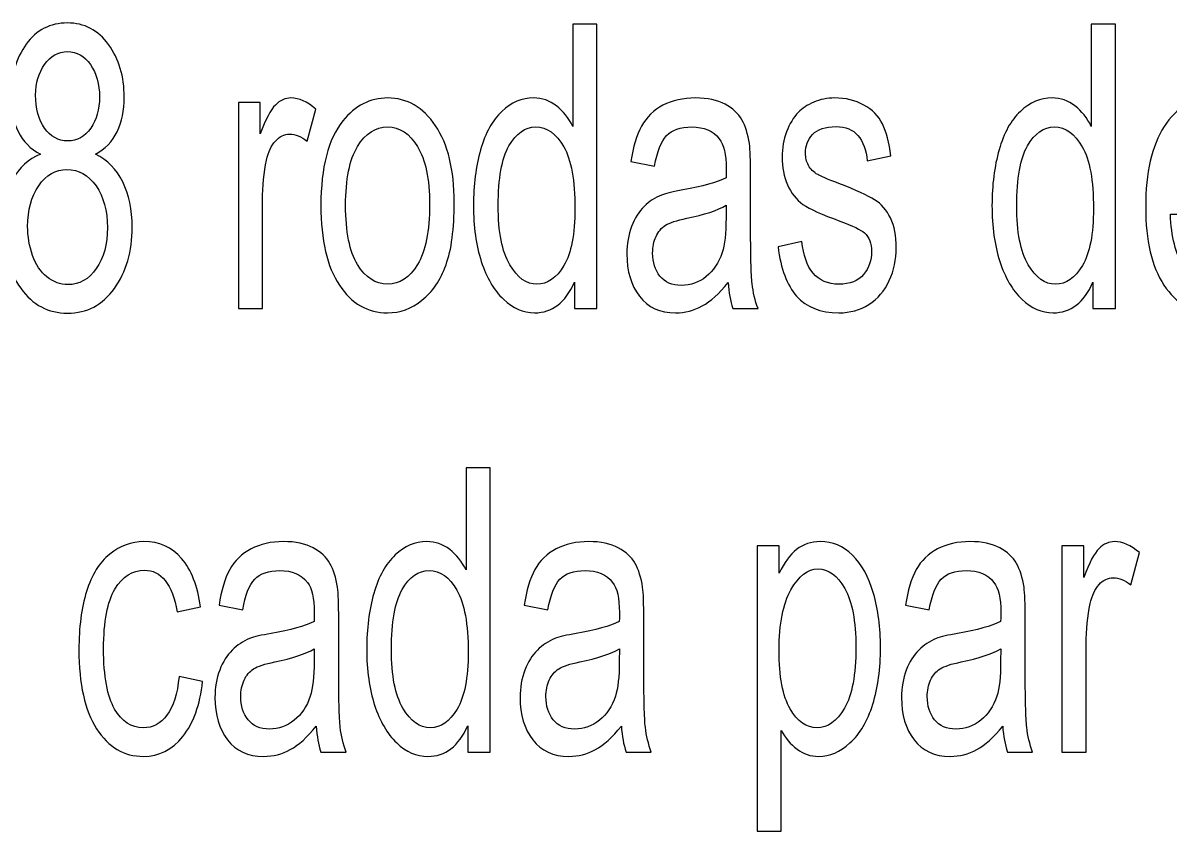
# Model space of a CAD drawing. Header units: millimetres. Extents: x -2444 to 3336, y -980 to 1690.
# Drawn here: x -109.8 to 23.7, y -374.6 to -280.5 of the extents above; entities that cross this region are included whole.
import ezdxf

# ---------------------------------------------------------------- set-up
doc = ezdxf.new("R2010")
doc.units = ezdxf.units.MM
doc.header["$MEASUREMENT"] = 0
doc.layers.add('Camada 1', color=7, linetype='Continuous')

msp = doc.modelspace()

# ---------------------------------------------------------------- linework, layer by layer
at = {"layer": 'Camada 1', "color": 250}
for points, knots in [([(-107.7748, -295.8373), (-108.9401, -295.2211), (-109.802, -294.3355), (-110.366, -293.1956), (-110.366, -293.1956), (-110.9247, -292.0481), (-111.2067, -290.6772), (-111.2067, -289.0829), (-111.2067, -289.0829), (-111.2067, -286.6723), (-110.6108, -284.6544), (-109.4189, -283.014), (-109.4189, -283.014), (-108.2217, -281.3735), (-106.6362, -280.5494), (-104.6516, -280.5494), (-104.6516, -280.5494), (-102.6617, -280.5494), (-101.0548, -281.3889), (-99.8417, -283.0679), (-99.8417, -283.0679), (-98.6286, -284.7469), (-98.022, -286.7878), (-98.022, -289.1984), (-98.022, -289.1984), (-98.022, -290.7311), (-98.2987, -292.0712), (-98.8521, -293.2033), (-98.8521, -293.2033), (-99.4054, -294.3432), (-100.246, -295.2211), (-101.3794, -295.8373), (-101.3794, -295.8373), (-99.98, -296.4996), (-98.9212, -297.5625), (-98.1923, -299.0412), (-98.1923, -299.0412), (-97.4633, -300.5122), (-97.0962, -302.2682), (-97.0962, -304.3168), (-97.0962, -304.3168), (-97.0962, -307.1434), (-97.7879, -309.5155), (-99.166, -311.4409), (-99.166, -311.4409), (-100.5493, -313.3663), (-102.3637, -314.329), (-104.6143, -314.329), (-104.6143, -314.329), (-106.865, -314.329), (-108.6794, -313.3663), (-110.0627, -311.4332), (-110.0627, -311.4332), (-111.4408, -309.5001), (-112.1325, -307.0894), (-112.1325, -304.2013), (-112.1325, -304.2013), (-112.1325, -302.0525), (-111.7547, -300.2503), (-110.9992, -298.8024), (-110.9992, -298.8024), (-110.2436, -297.3468), (-109.1688, -296.361), (-107.7748, -295.8373)], [0, 0, 0, 0, 0.05882353, 0.05882353, 0.05882353, 0.05882353, 0.11764706, 0.11764706, 0.11764706, 0.11764706, 0.17647059, 0.17647059, 0.17647059, 0.17647059, 0.23529412, 0.23529412, 0.23529412, 0.23529412, 0.29411765, 0.29411765, 0.29411765, 0.29411765, 0.35294118, 0.35294118, 0.35294118, 0.35294118, 0.41176471, 0.41176471, 0.41176471, 0.41176471, 0.47058824, 0.47058824, 0.47058824, 0.47058824, 0.52941176, 0.52941176, 0.52941176, 0.52941176, 0.58823529, 0.58823529, 0.58823529, 0.58823529, 0.64705882, 0.64705882, 0.64705882, 0.64705882, 0.70588235, 0.70588235, 0.70588235, 0.70588235, 0.76470588, 0.76470588, 0.76470588, 0.76470588, 0.82352941, 0.82352941, 0.82352941, 0.82352941, 0.88235294, 0.88235294, 0.88235294, 0.88235294, 1, 1, 1, 1]), ([(-45.6292, -313.7745), (-45.6292, -313.7745), (-45.6292, -310.7323), (-45.6292, -310.7323), (-45.6292, -310.7323), (-46.6774, -313.0968), (-48.2204, -314.2828), (-50.2582, -314.2828), (-50.2582, -314.2828), (-51.5777, -314.2828), (-52.7909, -313.7591), (-53.8923, -312.704), (-53.8923, -312.704), (-54.999, -311.6565), (-55.8556, -310.1855), (-56.4675, -308.3063), (-56.4675, -308.3063), (-57.0741, -306.4194), (-57.3773, -304.2552), (-57.3773, -301.8061), (-57.3773, -301.8061), (-57.3773, -299.4186), (-57.1007, -297.2544), (-56.5526, -295.3059), (-56.5526, -295.3059), (-55.9992, -293.365), (-55.1746, -291.8709), (-54.0732, -290.8389), (-54.0732, -290.8389), (-52.9771, -289.7992), (-51.7427, -289.2831), (-50.386, -289.2831), (-50.386, -289.2831), (-49.3856, -289.2831), (-48.4971, -289.5912), (-47.7203, -290.1996), (-47.7203, -290.1996), (-46.9435, -290.8081), (-46.3103, -291.6091), (-45.8208, -292.5872), (-45.8208, -292.5872), (-45.8208, -292.5872), (-45.8208, -280.6881), (-45.8208, -280.6881), (-45.8208, -280.6881), (-45.8208, -280.6881), (-43.0115, -280.6881), (-43.0115, -280.6881), (-43.0115, -280.6881), (-43.0115, -280.6881), (-43.0115, -313.7745), (-43.0115, -313.7745), (-43.0115, -313.7745), (-43.0115, -313.7745), (-45.6292, -313.7745), (-45.6292, -313.7745)], [0, 0, 0, 0, 0.06666667, 0.06666667, 0.06666667, 0.06666667, 0.13333333, 0.13333333, 0.13333333, 0.13333333, 0.2, 0.2, 0.2, 0.2, 0.26666667, 0.26666667, 0.26666667, 0.26666667, 0.33333333, 0.33333333, 0.33333333, 0.33333333, 0.4, 0.4, 0.4, 0.4, 0.46666667, 0.46666667, 0.46666667, 0.46666667, 0.53333333, 0.53333333, 0.53333333, 0.53333333, 0.6, 0.6, 0.6, 0.6, 0.66666667, 0.66666667, 0.66666667, 0.66666667, 0.73333333, 0.73333333, 0.73333333, 0.73333333, 0.8, 0.8, 0.8, 0.8, 0.86666667, 0.86666667, 0.86666667, 0.86666667, 1, 1, 1, 1]), ([(14.7127, -313.7745), (14.7127, -313.7745), (14.7127, -310.7323), (14.7127, -310.7323), (14.7127, -310.7323), (13.6645, -313.0968), (12.1214, -314.2828), (10.0837, -314.2828), (10.0837, -314.2828), (8.7641, -314.2828), (7.551, -313.7591), (6.4496, -312.704), (6.4496, -312.704), (5.3429, -311.6565), (4.4863, -310.1855), (3.8744, -308.3063), (3.8744, -308.3063), (3.2678, -306.4194), (2.9645, -304.2552), (2.9645, -301.8061), (2.9645, -301.8061), (2.9645, -299.4186), (3.2412, -297.2544), (3.7893, -295.3059), (3.7893, -295.3059), (4.3426, -293.365), (5.1673, -291.8709), (6.2687, -290.8389), (6.2687, -290.8389), (7.3648, -289.7992), (8.5992, -289.2831), (9.9559, -289.2831), (9.9559, -289.2831), (10.9563, -289.2831), (11.8448, -289.5912), (12.6216, -290.1996), (12.6216, -290.1996), (13.3984, -290.8081), (14.0316, -291.6091), (14.5211, -292.5872), (14.5211, -292.5872), (14.5211, -292.5872), (14.5211, -280.6881), (14.5211, -280.6881), (14.5211, -280.6881), (14.5211, -280.6881), (17.3304, -280.6881), (17.3304, -280.6881), (17.3304, -280.6881), (17.3304, -280.6881), (17.3304, -313.7745), (17.3304, -313.7745), (17.3304, -313.7745), (17.3304, -313.7745), (14.7127, -313.7745), (14.7127, -313.7745)], [0, 0, 0, 0, 0.06666667, 0.06666667, 0.06666667, 0.06666667, 0.13333333, 0.13333333, 0.13333333, 0.13333333, 0.2, 0.2, 0.2, 0.2, 0.26666667, 0.26666667, 0.26666667, 0.26666667, 0.33333333, 0.33333333, 0.33333333, 0.33333333, 0.4, 0.4, 0.4, 0.4, 0.46666667, 0.46666667, 0.46666667, 0.46666667, 0.53333333, 0.53333333, 0.53333333, 0.53333333, 0.6, 0.6, 0.6, 0.6, 0.66666667, 0.66666667, 0.66666667, 0.66666667, 0.73333333, 0.73333333, 0.73333333, 0.73333333, 0.8, 0.8, 0.8, 0.8, 0.86666667, 0.86666667, 0.86666667, 0.86666667, 1, 1, 1, 1]), ([(-108.3335, -288.9366), (-108.3335, -290.5077), (-107.9877, -291.7862), (-107.3013, -292.7797), (-107.3013, -292.7797), (-106.6096, -293.7732), (-105.7051, -294.2738), (-104.5824, -294.2738), (-104.5824, -294.2738), (-103.4917, -294.2738), (-102.6085, -293.7809), (-101.9221, -292.7951), (-101.9221, -292.7951), (-101.2357, -291.8093), (-100.8952, -290.6001), (-100.8952, -289.1676), (-100.8952, -289.1676), (-100.8952, -287.6735), (-101.2463, -286.4181), (-101.954, -285.4015), (-101.954, -285.4015), (-102.6563, -284.3849), (-103.5449, -283.8766), (-104.6143, -283.8766), (-104.6143, -283.8766), (-105.6944, -283.8766), (-106.583, -284.3772), (-107.2854, -285.3707), (-107.2854, -285.3707), (-107.9824, -286.3642), (-108.3335, -287.5503), (-108.3335, -288.9366)], [0, 0, 0, 0, 0.11111111, 0.11111111, 0.11111111, 0.11111111, 0.22222222, 0.22222222, 0.22222222, 0.22222222, 0.33333333, 0.33333333, 0.33333333, 0.33333333, 0.44444444, 0.44444444, 0.44444444, 0.44444444, 0.55555556, 0.55555556, 0.55555556, 0.55555556, 0.66666667, 0.66666667, 0.66666667, 0.66666667, 0.77777778, 0.77777778, 0.77777778, 0.77777778, 1, 1, 1, 1]), ([(-84.7416, -313.7745), (-84.7416, -313.7745), (-84.7416, -289.7915), (-84.7416, -289.7915), (-84.7416, -289.7915), (-84.7416, -289.7915), (-82.2196, -289.7915), (-82.2196, -289.7915), (-82.2196, -289.7915), (-82.2196, -289.7915), (-82.2196, -293.4652), (-82.2196, -293.4652), (-82.2196, -293.4652), (-81.5758, -291.7631), (-80.9799, -290.6386), (-80.4319, -290.0995), (-80.4319, -290.0995), (-79.8838, -289.5527), (-79.2826, -289.2831), (-78.6281, -289.2831), (-78.6281, -289.2831), (-77.6811, -289.2831), (-76.718, -289.7144), (-75.739, -290.5693), (-75.739, -290.5693), (-75.739, -290.5693), (-76.7393, -294.32), (-76.7393, -294.32), (-76.7393, -294.32), (-77.4203, -293.7655), (-78.1014, -293.4883), (-78.7825, -293.4883), (-78.7825, -293.4883), (-79.3944, -293.4883), (-79.9423, -293.7578), (-80.4265, -294.2892), (-80.4265, -294.2892), (-80.9107, -294.8207), (-81.2565, -295.56), (-81.4641, -296.5073), (-81.4641, -296.5073), (-81.778, -297.9475), (-81.9323, -299.5264), (-81.9323, -301.2439), (-81.9323, -301.2439), (-81.9323, -301.2439), (-81.9323, -313.7745), (-81.9323, -313.7745), (-81.9323, -313.7745), (-81.9323, -313.7745), (-84.7416, -313.7745), (-84.7416, -313.7745)], [0, 0, 0, 0, 0.07142857, 0.07142857, 0.07142857, 0.07142857, 0.14285714, 0.14285714, 0.14285714, 0.14285714, 0.21428571, 0.21428571, 0.21428571, 0.21428571, 0.28571429, 0.28571429, 0.28571429, 0.28571429, 0.35714286, 0.35714286, 0.35714286, 0.35714286, 0.42857143, 0.42857143, 0.42857143, 0.42857143, 0.5, 0.5, 0.5, 0.5, 0.57142857, 0.57142857, 0.57142857, 0.57142857, 0.64285714, 0.64285714, 0.64285714, 0.64285714, 0.71428571, 0.71428571, 0.71428571, 0.71428571, 0.78571429, 0.78571429, 0.78571429, 0.78571429, 0.85714286, 0.85714286, 0.85714286, 0.85714286, 1, 1, 1, 1]), ([(-75.1325, -301.783), (-75.1325, -297.3545), (-74.2811, -294.0736), (-72.5732, -291.9402), (-72.5732, -291.9402), (-71.1526, -290.1688), (-69.4127, -289.2831), (-67.3642, -289.2831), (-67.3642, -289.2831), (-65.0923, -289.2831), (-63.2301, -290.3614), (-61.7828, -292.5179), (-61.7828, -292.5179), (-60.3409, -294.6666), (-59.6173, -297.6472), (-59.6173, -301.4441), (-59.6173, -301.4441), (-59.6173, -304.5248), (-59.9366, -306.9431), (-60.5751, -308.7068), (-60.5751, -308.7068), (-61.2135, -310.4705), (-62.1447, -311.8414), (-63.3684, -312.8195), (-63.3684, -312.8195), (-64.5868, -313.7976), (-65.9224, -314.2828), (-67.3642, -314.2828), (-67.3642, -314.2828), (-69.684, -314.2828), (-71.5569, -313.2123), (-72.9882, -311.0635), (-72.9882, -311.0635), (-74.4194, -308.9147), (-75.1325, -305.8187), (-75.1325, -301.783)], [0, 0, 0, 0, 0.1, 0.1, 0.1, 0.1, 0.2, 0.2, 0.2, 0.2, 0.3, 0.3, 0.3, 0.3, 0.4, 0.4, 0.4, 0.4, 0.5, 0.5, 0.5, 0.5, 0.6, 0.6, 0.6, 0.6, 0.7, 0.7, 0.7, 0.7, 0.8, 0.8, 0.8, 0.8, 1, 1, 1, 1]), ([(-27.7464, -310.7708), (-28.7893, -312.057), (-29.7949, -312.9581), (-30.758, -313.4895), (-30.758, -313.4895), (-31.721, -314.021), (-32.7532, -314.2828), (-33.8599, -314.2828), (-33.8599, -314.2828), (-35.6796, -314.2828), (-37.0789, -313.6436), (-38.0579, -312.3574), (-38.0579, -312.3574), (-39.0369, -311.0789), (-39.5264, -309.4385), (-39.5264, -307.4437), (-39.5264, -307.4437), (-39.5264, -306.2731), (-39.3402, -305.2025), (-38.9731, -304.2321), (-38.9731, -304.2321), (-38.6006, -303.2617), (-38.1165, -302.4915), (-37.5205, -301.9062), (-37.5205, -301.9062), (-36.9193, -301.3209), (-36.2489, -300.8742), (-35.4987, -300.5738), (-35.4987, -300.5738), (-34.9453, -300.3659), (-34.11, -300.1656), (-32.998, -299.9654), (-32.998, -299.9654), (-30.7314, -299.5803), (-29.0553, -299.1105), (-27.9859, -298.5714), (-27.9859, -298.5714), (-27.9752, -298.0169), (-27.9699, -297.6626), (-27.9699, -297.5162), (-27.9699, -297.5162), (-27.9699, -295.8681), (-28.236, -294.7051), (-28.768, -294.0274), (-28.768, -294.0274), (-29.4863, -293.1109), (-30.5558, -292.6565), (-31.971, -292.6565), (-31.971, -292.6565), (-33.2959, -292.6565), (-34.2749, -292.9954), (-34.9028, -293.6654), (-34.9028, -293.6654), (-35.5359, -294.3355), (-35.9988, -295.5215), (-36.3021, -297.2313), (-36.3021, -297.2313), (-36.3021, -297.2313), (-39.0476, -296.6768), (-39.0476, -296.6768), (-39.0476, -296.6768), (-38.7975, -294.9747), (-38.3878, -293.5961), (-37.8132, -292.5487), (-37.8132, -292.5487), (-37.2385, -291.5012), (-36.4085, -290.7003), (-35.3231, -290.1303), (-35.3231, -290.1303), (-34.243, -289.5681), (-32.982, -289.2831), (-31.556, -289.2831), (-31.556, -289.2831), (-30.1408, -289.2831), (-28.9862, -289.5219), (-28.0976, -290.0071), (-28.0976, -290.0071), (-27.2143, -290.4923), (-26.5599, -291.093), (-26.1449, -291.8247), (-26.1449, -291.8247), (-25.7299, -292.5564), (-25.4373, -293.4806), (-25.267, -294.5973), (-25.267, -294.5973), (-25.1765, -295.2905), (-25.1287, -296.5381), (-25.1287, -298.3326), (-25.1287, -298.3326), (-25.1287, -298.3326), (-25.1287, -303.7238), (-25.1287, -303.7238), (-25.1287, -303.7238), (-25.1287, -307.4899), (-25.0702, -309.8697), (-24.9531, -310.8787), (-24.9531, -310.8787), (-24.8414, -311.8876), (-24.6072, -312.8503), (-24.2667, -313.7745), (-24.2667, -313.7745), (-24.2667, -313.7745), (-27.2037, -313.7745), (-27.2037, -313.7745), (-27.2037, -313.7745), (-27.4857, -312.9196), (-27.6666, -311.9184), (-27.7464, -310.7708)], [0, 0, 0, 0, 0.03571429, 0.03571429, 0.03571429, 0.03571429, 0.07142857, 0.07142857, 0.07142857, 0.07142857, 0.10714286, 0.10714286, 0.10714286, 0.10714286, 0.14285714, 0.14285714, 0.14285714, 0.14285714, 0.17857143, 0.17857143, 0.17857143, 0.17857143, 0.21428571, 0.21428571, 0.21428571, 0.21428571, 0.25, 0.25, 0.25, 0.25, 0.28571429, 0.28571429, 0.28571429, 0.28571429, 0.32142857, 0.32142857, 0.32142857, 0.32142857, 0.35714286, 0.35714286, 0.35714286, 0.35714286, 0.39285714, 0.39285714, 0.39285714, 0.39285714, 0.42857143, 0.42857143, 0.42857143, 0.42857143, 0.46428571, 0.46428571, 0.46428571, 0.46428571, 0.5, 0.5, 0.5, 0.5, 0.53571429, 0.53571429, 0.53571429, 0.53571429, 0.57142857, 0.57142857, 0.57142857, 0.57142857, 0.60714286, 0.60714286, 0.60714286, 0.60714286, 0.64285714, 0.64285714, 0.64285714, 0.64285714, 0.67857143, 0.67857143, 0.67857143, 0.67857143, 0.71428571, 0.71428571, 0.71428571, 0.71428571, 0.75, 0.75, 0.75, 0.75, 0.78571429, 0.78571429, 0.78571429, 0.78571429, 0.82142857, 0.82142857, 0.82142857, 0.82142857, 0.85714286, 0.85714286, 0.85714286, 0.85714286, 0.89285714, 0.89285714, 0.89285714, 0.89285714, 0.92857143, 0.92857143, 0.92857143, 0.92857143, 1, 1, 1, 1]), ([(-21.931, -306.6119), (-21.931, -306.6119), (-19.1535, -305.965), (-19.1535, -305.965), (-19.1535, -305.965), (-18.9993, -307.5746), (-18.5629, -308.8069), (-17.85, -309.6695), (-17.85, -309.6695), (-17.137, -310.5244), (-16.1367, -310.9557), (-14.8597, -310.9557), (-14.8597, -310.9557), (-13.5668, -310.9557), (-12.6091, -310.5783), (-11.9812, -309.8158), (-11.9812, -309.8158), (-11.3587, -309.0611), (-11.0448, -308.1677), (-11.0448, -307.1434), (-11.0448, -307.1434), (-11.0448, -306.2269), (-11.3268, -305.5029), (-11.8855, -304.9792), (-11.8855, -304.9792), (-12.2792, -304.6172), (-13.2369, -304.1628), (-14.7586, -303.6006), (-14.7586, -303.6006), (-16.8125, -302.8535), (-18.2331, -302.2066), (-19.0312, -301.6598), (-19.0312, -301.6598), (-19.8239, -301.1052), (-20.4252, -300.3505), (-20.8349, -299.3801), (-20.8349, -299.3801), (-21.2446, -298.4173), (-21.4521, -297.3468), (-21.4521, -296.1762), (-21.4521, -296.1762), (-21.4521, -295.1056), (-21.2818, -294.1198), (-20.9466, -293.211), (-20.9466, -293.211), (-20.6061, -292.3022), (-20.1485, -291.5474), (-19.5685, -290.9467), (-19.5685, -290.9467), (-19.1323, -290.4846), (-18.5363, -290.0918), (-17.7861, -289.7684), (-17.7861, -289.7684), (-17.0306, -289.4449), (-16.2272, -289.2831), (-15.3652, -289.2831), (-15.3652, -289.2831), (-14.067, -289.2831), (-12.9283, -289.5527), (-11.9493, -290.0995), (-11.9493, -290.0995), (-10.965, -290.6386), (-10.2414, -291.378), (-9.7732, -292.3022), (-9.7732, -292.3022), (-9.3103, -293.2341), (-8.9857, -294.4741), (-8.8101, -296.0298), (-8.8101, -296.0298), (-8.8101, -296.0298), (-11.5556, -296.5843), (-11.5556, -296.5843), (-11.5556, -296.5843), (-11.678, -295.3367), (-12.0398, -294.3586), (-12.6357, -293.6577), (-12.6357, -293.6577), (-13.2316, -292.9568), (-14.0723, -292.6103), (-15.163, -292.6103), (-15.163, -292.6103), (-16.4453, -292.6103), (-17.3658, -292.9183), (-17.9138, -293.5345), (-17.9138, -293.5345), (-18.4619, -294.1506), (-18.7385, -294.8746), (-18.7385, -295.6986), (-18.7385, -295.6986), (-18.7385, -296.2224), (-18.6268, -296.6999), (-18.398, -297.1235), (-18.398, -297.1235), (-18.1692, -297.5548), (-17.8127, -297.9167), (-17.3232, -298.2017), (-17.3232, -298.2017), (-17.0412, -298.3557), (-16.2219, -298.7023), (-14.8491, -299.2414), (-14.8491, -299.2414), (-12.8698, -300.0039), (-11.4865, -300.6354), (-10.699, -301.1206), (-10.699, -301.1206), (-9.9115, -301.6058), (-9.2943, -302.3221), (-8.8473, -303.2463), (-8.8473, -303.2463), (-8.3951, -304.1782), (-8.1716, -305.3335), (-8.1716, -306.7198), (-8.1716, -306.7198), (-8.1716, -308.0676), (-8.443, -309.3383), (-8.991, -310.5321), (-8.991, -310.5321), (-9.5391, -311.7259), (-10.3265, -312.6501), (-11.3534, -313.3047), (-11.3534, -313.3047), (-12.3857, -313.9593), (-13.5508, -314.2828), (-14.8491, -314.2828), (-14.8491, -314.2828), (-16.9986, -314.2828), (-18.6427, -313.6359), (-19.7707, -312.3497), (-19.7707, -312.3497), (-20.8988, -311.0558), (-21.617, -309.1458), (-21.931, -306.6119)], [0, 0, 0, 0, 0.02941176, 0.02941176, 0.02941176, 0.02941176, 0.05882353, 0.05882353, 0.05882353, 0.05882353, 0.08823529, 0.08823529, 0.08823529, 0.08823529, 0.11764706, 0.11764706, 0.11764706, 0.11764706, 0.14705882, 0.14705882, 0.14705882, 0.14705882, 0.17647059, 0.17647059, 0.17647059, 0.17647059, 0.20588235, 0.20588235, 0.20588235, 0.20588235, 0.23529412, 0.23529412, 0.23529412, 0.23529412, 0.26470588, 0.26470588, 0.26470588, 0.26470588, 0.29411765, 0.29411765, 0.29411765, 0.29411765, 0.32352941, 0.32352941, 0.32352941, 0.32352941, 0.35294118, 0.35294118, 0.35294118, 0.35294118, 0.38235294, 0.38235294, 0.38235294, 0.38235294, 0.41176471, 0.41176471, 0.41176471, 0.41176471, 0.44117647, 0.44117647, 0.44117647, 0.44117647, 0.47058824, 0.47058824, 0.47058824, 0.47058824, 0.5, 0.5, 0.5, 0.5, 0.52941176, 0.52941176, 0.52941176, 0.52941176, 0.55882353, 0.55882353, 0.55882353, 0.55882353, 0.58823529, 0.58823529, 0.58823529, 0.58823529, 0.61764706, 0.61764706, 0.61764706, 0.61764706, 0.64705882, 0.64705882, 0.64705882, 0.64705882, 0.67647059, 0.67647059, 0.67647059, 0.67647059, 0.70588235, 0.70588235, 0.70588235, 0.70588235, 0.73529412, 0.73529412, 0.73529412, 0.73529412, 0.76470588, 0.76470588, 0.76470588, 0.76470588, 0.79411765, 0.79411765, 0.79411765, 0.79411765, 0.82352941, 0.82352941, 0.82352941, 0.82352941, 0.85294118, 0.85294118, 0.85294118, 0.85294118, 0.88235294, 0.88235294, 0.88235294, 0.88235294, 0.91176471, 0.91176471, 0.91176471, 0.91176471, 0.94117647, 0.94117647, 0.94117647, 0.94117647, 1, 1, 1, 1]), ([(33.0743, -306.0112), (33.0743, -306.0112), (35.9794, -306.5657), (35.9794, -306.5657), (35.9794, -306.5657), (35.5271, -309.0072), (34.6812, -310.9095), (33.4468, -312.2573), (33.4468, -312.2573), (32.2124, -313.6051), (30.6375, -314.2828), (28.7167, -314.2828), (28.7167, -314.2828), (26.3011, -314.2828), (24.3856, -313.2046), (22.9703, -311.0481), (22.9703, -311.0481), (21.555, -308.8993), (20.8474, -305.8726), (20.8474, -301.9832), (20.8474, -301.9832), (20.8474, -297.9629), (21.5604, -294.8361), (22.9916, -292.618), (22.9916, -292.618), (24.4229, -290.3922), (26.2798, -289.2831), (28.5624, -289.2831), (28.5624, -289.2831), (30.7704, -289.2831), (32.5742, -290.3691), (33.9735, -292.5487), (33.9735, -292.5487), (35.3729, -294.7282), (36.0752, -297.7935), (36.0752, -301.7445), (36.0752, -301.7445), (36.0752, -301.9832), (36.0699, -302.3452), (36.0592, -302.8227), (36.0592, -302.8227), (36.0592, -302.8227), (23.7206, -302.8227), (23.7206, -302.8227), (23.7206, -302.8227), (23.8269, -305.449), (24.3378, -307.4668), (25.2636, -308.8608), (25.2636, -308.8608), (26.1841, -310.2548), (27.3386, -310.9557), (28.7167, -310.9557), (28.7167, -310.9557), (29.7436, -310.9557), (30.6215, -310.5629), (31.3451, -309.7773), (31.3451, -309.7773), (32.074, -308.9918), (32.6487, -307.7364), (33.0743, -306.0112)], [0, 0, 0, 0, 0.0625, 0.0625, 0.0625, 0.0625, 0.125, 0.125, 0.125, 0.125, 0.1875, 0.1875, 0.1875, 0.1875, 0.25, 0.25, 0.25, 0.25, 0.3125, 0.3125, 0.3125, 0.3125, 0.375, 0.375, 0.375, 0.375, 0.4375, 0.4375, 0.4375, 0.4375, 0.5, 0.5, 0.5, 0.5, 0.5625, 0.5625, 0.5625, 0.5625, 0.625, 0.625, 0.625, 0.625, 0.6875, 0.6875, 0.6875, 0.6875, 0.75, 0.75, 0.75, 0.75, 0.8125, 0.8125, 0.8125, 0.8125, 0.875, 0.875, 0.875, 0.875, 1, 1, 1, 1]), ([(-72.2593, -301.7907), (-72.2593, -304.856), (-71.7964, -307.1511), (-70.8705, -308.6683), (-70.8705, -308.6683), (-69.9394, -310.1932), (-68.7742, -310.9557), (-67.3642, -310.9557), (-67.3642, -310.9557), (-65.9702, -310.9557), (-64.8103, -310.1932), (-63.8792, -308.6606), (-63.8792, -308.6606), (-62.9534, -307.1279), (-62.4905, -304.7943), (-62.4905, -301.6598), (-62.4905, -301.6598), (-62.4905, -298.7023), (-62.9587, -296.4611), (-63.8898, -294.9439), (-63.8898, -294.9439), (-64.8209, -293.419), (-65.9809, -292.6565), (-67.3642, -292.6565), (-67.3642, -292.6565), (-68.7742, -292.6565), (-69.9394, -293.4112), (-70.8705, -294.9285), (-70.8705, -294.9285), (-71.7964, -296.4457), (-72.2593, -298.7331), (-72.2593, -301.7907)], [0, 0, 0, 0, 0.11111111, 0.11111111, 0.11111111, 0.11111111, 0.22222222, 0.22222222, 0.22222222, 0.22222222, 0.33333333, 0.33333333, 0.33333333, 0.33333333, 0.44444444, 0.44444444, 0.44444444, 0.44444444, 0.55555556, 0.55555556, 0.55555556, 0.55555556, 0.66666667, 0.66666667, 0.66666667, 0.66666667, 0.77777778, 0.77777778, 0.77777778, 0.77777778, 1, 1, 1, 1]), ([(-54.5042, -301.8138), (-54.5042, -304.8791), (-54.0572, -307.1665), (-53.158, -308.6837), (-53.158, -308.6837), (-52.2641, -310.2009), (-51.2053, -310.9557), (-49.9869, -310.9557), (-49.9869, -310.9557), (-48.7578, -310.9557), (-47.7149, -310.2317), (-46.853, -308.7838), (-46.853, -308.7838), (-45.9964, -307.3359), (-45.5654, -305.1255), (-45.5654, -302.1527), (-45.5654, -302.1527), (-45.5654, -298.8871), (-46.0017, -296.4842), (-46.8796, -294.9516), (-46.8796, -294.9516), (-47.7522, -293.419), (-48.8323, -292.6565), (-50.1146, -292.6565), (-50.1146, -292.6565), (-51.365, -292.6565), (-52.4078, -293.3881), (-53.2485, -294.8592), (-53.2485, -294.8592), (-54.0838, -296.3302), (-54.5042, -298.6484), (-54.5042, -301.8138)], [0, 0, 0, 0, 0.11111111, 0.11111111, 0.11111111, 0.11111111, 0.22222222, 0.22222222, 0.22222222, 0.22222222, 0.33333333, 0.33333333, 0.33333333, 0.33333333, 0.44444444, 0.44444444, 0.44444444, 0.44444444, 0.55555556, 0.55555556, 0.55555556, 0.55555556, 0.66666667, 0.66666667, 0.66666667, 0.66666667, 0.77777778, 0.77777778, 0.77777778, 0.77777778, 1, 1, 1, 1]), ([(5.8377, -301.8138), (5.8377, -304.8791), (6.2847, -307.1665), (7.1839, -308.6837), (7.1839, -308.6837), (8.0778, -310.2009), (9.1366, -310.9557), (10.355, -310.9557), (10.355, -310.9557), (11.5841, -310.9557), (12.6269, -310.2317), (13.4889, -308.7838), (13.4889, -308.7838), (14.3455, -307.3359), (14.7765, -305.1255), (14.7765, -302.1527), (14.7765, -302.1527), (14.7765, -298.8871), (14.3402, -296.4842), (13.4623, -294.9516), (13.4623, -294.9516), (12.5897, -293.419), (11.5096, -292.6565), (10.2273, -292.6565), (10.2273, -292.6565), (8.9769, -292.6565), (7.9341, -293.3881), (7.0934, -294.8592), (7.0934, -294.8592), (6.2581, -296.3302), (5.8377, -298.6484), (5.8377, -301.8138)], [0, 0, 0, 0, 0.11111111, 0.11111111, 0.11111111, 0.11111111, 0.22222222, 0.22222222, 0.22222222, 0.22222222, 0.33333333, 0.33333333, 0.33333333, 0.33333333, 0.44444444, 0.44444444, 0.44444444, 0.44444444, 0.55555556, 0.55555556, 0.55555556, 0.55555556, 0.66666667, 0.66666667, 0.66666667, 0.66666667, 0.77777778, 0.77777778, 0.77777778, 0.77777778, 1, 1, 1, 1]), ([(-109.2593, -304.2321), (-109.2593, -305.3951), (-109.0731, -306.5118), (-108.7006, -307.5977), (-108.7006, -307.5977), (-108.3282, -308.676), (-107.7642, -309.5155), (-107.0087, -310.1085), (-107.0087, -310.1085), (-106.2584, -310.7015), (-105.4497, -311.0019), (-104.5931, -311.0019), (-104.5931, -311.0019), (-103.2416, -311.0019), (-102.1349, -310.3781), (-101.2676, -309.1304), (-101.2676, -309.1304), (-100.4004, -307.8827), (-99.9694, -306.2962), (-99.9694, -304.3707), (-99.9694, -304.3707), (-99.9694, -302.4145), (-100.4163, -300.7972), (-101.3049, -299.5187), (-101.3049, -299.5187), (-102.1987, -298.2402), (-103.3267, -297.601), (-104.6835, -297.601), (-104.6835, -297.601), (-106.0137, -297.601), (-107.1044, -298.2325), (-107.9664, -299.4956), (-107.9664, -299.4956), (-108.8283, -300.7587), (-109.2593, -302.3375), (-109.2593, -304.2321)], [0, 0, 0, 0, 0.1, 0.1, 0.1, 0.1, 0.2, 0.2, 0.2, 0.2, 0.3, 0.3, 0.3, 0.3, 0.4, 0.4, 0.4, 0.4, 0.5, 0.5, 0.5, 0.5, 0.6, 0.6, 0.6, 0.6, 0.7, 0.7, 0.7, 0.7, 0.8, 0.8, 0.8, 0.8, 1, 1, 1, 1]), ([(-27.9699, -301.7599), (-28.9915, -302.3606), (-30.5238, -302.8689), (-32.567, -303.2848), (-32.567, -303.2848), (-33.7269, -303.5236), (-34.5463, -303.7931), (-35.0251, -304.0935), (-35.0251, -304.0935), (-35.504, -304.3938), (-35.8711, -304.8328), (-36.1319, -305.4028), (-36.1319, -305.4028), (-36.3925, -305.9804), (-36.5256, -306.6196), (-36.5256, -307.3282), (-36.5256, -307.3282), (-36.5256, -308.3987), (-36.2436, -309.2998), (-35.6742, -310.0161), (-35.6742, -310.0161), (-35.1049, -310.7323), (-34.2749, -311.0943), (-33.1842, -311.0943), (-33.1842, -311.0943), (-32.1041, -311.0943), (-31.141, -310.7554), (-30.295, -310.07), (-30.295, -310.07), (-29.4543, -309.3922), (-28.8319, -308.4603), (-28.4381, -307.282), (-28.4381, -307.282), (-28.1348, -306.3655), (-27.9859, -305.0177), (-27.9859, -303.2386), (-27.9859, -303.2386), (-27.9859, -303.2386), (-27.9699, -301.7599), (-27.9699, -301.7599)], [0, 0, 0, 0, 0.09090909, 0.09090909, 0.09090909, 0.09090909, 0.18181818, 0.18181818, 0.18181818, 0.18181818, 0.27272727, 0.27272727, 0.27272727, 0.27272727, 0.36363636, 0.36363636, 0.36363636, 0.36363636, 0.45454545, 0.45454545, 0.45454545, 0.45454545, 0.54545455, 0.54545455, 0.54545455, 0.54545455, 0.63636364, 0.63636364, 0.63636364, 0.63636364, 0.72727273, 0.72727273, 0.72727273, 0.72727273, 0.81818182, 0.81818182, 0.81818182, 0.81818182, 1, 1, 1, 1]), ([(-58.053, -365.3988), (-58.053, -365.3988), (-58.053, -362.3566), (-58.053, -362.3566), (-58.053, -362.3566), (-59.1012, -364.7211), (-60.6442, -365.9071), (-62.682, -365.9071), (-62.682, -365.9071), (-64.0015, -365.9071), (-65.2147, -365.3834), (-66.3161, -364.3283), (-66.3161, -364.3283), (-67.4227, -363.2808), (-68.2794, -361.8098), (-68.8913, -359.9306), (-68.8913, -359.9306), (-69.4978, -358.0437), (-69.8011, -355.8795), (-69.8011, -353.4304), (-69.8011, -353.4304), (-69.8011, -351.0429), (-69.5244, -348.8787), (-68.9764, -346.9302), (-68.9764, -346.9302), (-68.423, -344.9893), (-67.5984, -343.4952), (-66.4969, -342.4632), (-66.4969, -342.4632), (-65.4009, -341.4235), (-64.1665, -340.9074), (-62.8097, -340.9074), (-62.8097, -340.9074), (-61.8094, -340.9074), (-60.9209, -341.2155), (-60.144, -341.8239), (-60.144, -341.8239), (-59.3673, -342.4324), (-58.7341, -343.2334), (-58.2446, -344.2115), (-58.2446, -344.2115), (-58.2446, -344.2115), (-58.2446, -332.3124), (-58.2446, -332.3124), (-58.2446, -332.3124), (-58.2446, -332.3124), (-55.4352, -332.3124), (-55.4352, -332.3124), (-55.4352, -332.3124), (-55.4352, -332.3124), (-55.4352, -365.3988), (-55.4352, -365.3988), (-55.4352, -365.3988), (-55.4352, -365.3988), (-58.053, -365.3988), (-58.053, -365.3988)], [0, 0, 0, 0, 0.06666667, 0.06666667, 0.06666667, 0.06666667, 0.13333333, 0.13333333, 0.13333333, 0.13333333, 0.2, 0.2, 0.2, 0.2, 0.26666667, 0.26666667, 0.26666667, 0.26666667, 0.33333333, 0.33333333, 0.33333333, 0.33333333, 0.4, 0.4, 0.4, 0.4, 0.46666667, 0.46666667, 0.46666667, 0.46666667, 0.53333333, 0.53333333, 0.53333333, 0.53333333, 0.6, 0.6, 0.6, 0.6, 0.66666667, 0.66666667, 0.66666667, 0.66666667, 0.73333333, 0.73333333, 0.73333333, 0.73333333, 0.8, 0.8, 0.8, 0.8, 0.86666667, 0.86666667, 0.86666667, 0.86666667, 1, 1, 1, 1]), ([(-91.6425, -356.6189), (-91.6425, -356.6189), (-88.897, -357.1734), (-88.897, -357.1734), (-88.897, -357.1734), (-89.2003, -359.9075), (-89.9665, -362.0409), (-91.2062, -363.5889), (-91.2062, -363.5889), (-92.446, -365.1369), (-93.973, -365.9071), (-95.7767, -365.9071), (-95.7767, -365.9071), (-98.038, -365.9071), (-99.8577, -364.8366), (-101.2304, -362.6955), (-101.2304, -362.6955), (-102.6085, -360.5544), (-103.2948, -357.4892), (-103.2948, -353.4997), (-103.2948, -353.4997), (-103.2948, -350.9119), (-102.9969, -348.6553), (-102.4063, -346.7145), (-102.4063, -346.7145), (-101.8157, -344.7814), (-100.9164, -343.3258), (-99.7034, -342.3631), (-99.7034, -342.3631), (-98.4956, -341.3927), (-97.1814, -340.9074), (-95.7554, -340.9074), (-95.7554, -340.9074), (-93.9623, -340.9074), (-92.4885, -341.5621), (-91.3499, -342.8791), (-91.3499, -342.8791), (-90.206, -344.1961), (-89.4717, -346.0676), (-89.1524, -348.4859), (-89.1524, -348.4859), (-89.1524, -348.4859), (-91.866, -349.0866), (-91.866, -349.0866), (-91.866, -349.0866), (-92.1267, -347.477), (-92.5843, -346.2678), (-93.2494, -345.4514), (-93.2494, -345.4514), (-93.9091, -344.6428), (-94.7073, -344.2346), (-95.6437, -344.2346), (-95.6437, -344.2346), (-97.059, -344.2346), (-98.2083, -344.9662), (-99.0968, -346.4296), (-99.0968, -346.4296), (-99.98, -347.9006), (-100.4217, -350.2111), (-100.4217, -353.3842), (-100.4217, -353.3842), (-100.4217, -356.6035), (-99.996, -358.9371), (-99.1447, -360.3927), (-99.1447, -360.3927), (-98.2881, -361.8483), (-97.1761, -362.58), (-95.8086, -362.58), (-95.8086, -362.58), (-94.7019, -362.58), (-93.7814, -362.0948), (-93.0472, -361.1167), (-93.0472, -361.1167), (-92.3076, -360.1463), (-91.8394, -358.6444), (-91.6425, -356.6189)], [0, 0, 0, 0, 0.05, 0.05, 0.05, 0.05, 0.1, 0.1, 0.1, 0.1, 0.15, 0.15, 0.15, 0.15, 0.2, 0.2, 0.2, 0.2, 0.25, 0.25, 0.25, 0.25, 0.3, 0.3, 0.3, 0.3, 0.35, 0.35, 0.35, 0.35, 0.4, 0.4, 0.4, 0.4, 0.45, 0.45, 0.45, 0.45, 0.5, 0.5, 0.5, 0.5, 0.55, 0.55, 0.55, 0.55, 0.6, 0.6, 0.6, 0.6, 0.65, 0.65, 0.65, 0.65, 0.7, 0.7, 0.7, 0.7, 0.75, 0.75, 0.75, 0.75, 0.8, 0.8, 0.8, 0.8, 0.85, 0.85, 0.85, 0.85, 0.9, 0.9, 0.9, 0.9, 1, 1, 1, 1]), ([(-75.6804, -362.3951), (-76.7233, -363.6813), (-77.7289, -364.5824), (-78.692, -365.1138), (-78.692, -365.1138), (-79.655, -365.6453), (-80.6872, -365.9071), (-81.7939, -365.9071), (-81.7939, -365.9071), (-83.6136, -365.9071), (-85.0129, -365.2679), (-85.9919, -363.9817), (-85.9919, -363.9817), (-86.9709, -362.7032), (-87.4604, -361.0628), (-87.4604, -359.068), (-87.4604, -359.068), (-87.4604, -357.8974), (-87.2742, -356.8268), (-86.9071, -355.8564), (-86.9071, -355.8564), (-86.5346, -354.886), (-86.0505, -354.1158), (-85.4545, -353.5305), (-85.4545, -353.5305), (-84.8533, -352.9452), (-84.1829, -352.4985), (-83.4327, -352.1981), (-83.4327, -352.1981), (-82.8793, -351.9902), (-82.044, -351.7899), (-80.932, -351.5897), (-80.932, -351.5897), (-78.6654, -351.2046), (-76.9893, -350.7348), (-75.9199, -350.1957), (-75.9199, -350.1957), (-75.9092, -349.6412), (-75.9039, -349.2869), (-75.9039, -349.1405), (-75.9039, -349.1405), (-75.9039, -347.4924), (-76.17, -346.3294), (-76.702, -345.6517), (-76.702, -345.6517), (-77.4203, -344.7352), (-78.4898, -344.2808), (-79.905, -344.2808), (-79.905, -344.2808), (-81.2299, -344.2808), (-82.2089, -344.6197), (-82.8368, -345.2897), (-82.8368, -345.2897), (-83.4699, -345.9598), (-83.9328, -347.1458), (-84.2361, -348.8556), (-84.2361, -348.8556), (-84.2361, -348.8556), (-86.9816, -348.3011), (-86.9816, -348.3011), (-86.9816, -348.3011), (-86.7315, -346.599), (-86.3218, -345.2204), (-85.7472, -344.173), (-85.7472, -344.173), (-85.1725, -343.1255), (-84.3425, -342.3246), (-83.2571, -341.7546), (-83.2571, -341.7546), (-82.177, -341.1924), (-80.916, -340.9074), (-79.49, -340.9074), (-79.49, -340.9074), (-78.0748, -340.9074), (-76.9202, -341.1462), (-76.0316, -341.6314), (-76.0316, -341.6314), (-75.1483, -342.1166), (-74.4939, -342.7173), (-74.0789, -343.449), (-74.0789, -343.449), (-73.6639, -344.1807), (-73.3713, -345.1049), (-73.201, -346.2216), (-73.201, -346.2216), (-73.1105, -346.9148), (-73.0627, -348.1624), (-73.0627, -349.9569), (-73.0627, -349.9569), (-73.0627, -349.9569), (-73.0627, -355.3481), (-73.0627, -355.3481), (-73.0627, -355.3481), (-73.0627, -359.1142), (-73.0042, -361.494), (-72.8871, -362.503), (-72.8871, -362.503), (-72.7753, -363.5119), (-72.5412, -364.4746), (-72.2007, -365.3988), (-72.2007, -365.3988), (-72.2007, -365.3988), (-75.1377, -365.3988), (-75.1377, -365.3988), (-75.1377, -365.3988), (-75.4197, -364.5439), (-75.6006, -363.5427), (-75.6804, -362.3951)], [0, 0, 0, 0, 0.03571429, 0.03571429, 0.03571429, 0.03571429, 0.07142857, 0.07142857, 0.07142857, 0.07142857, 0.10714286, 0.10714286, 0.10714286, 0.10714286, 0.14285714, 0.14285714, 0.14285714, 0.14285714, 0.17857143, 0.17857143, 0.17857143, 0.17857143, 0.21428571, 0.21428571, 0.21428571, 0.21428571, 0.25, 0.25, 0.25, 0.25, 0.28571429, 0.28571429, 0.28571429, 0.28571429, 0.32142857, 0.32142857, 0.32142857, 0.32142857, 0.35714286, 0.35714286, 0.35714286, 0.35714286, 0.39285714, 0.39285714, 0.39285714, 0.39285714, 0.42857143, 0.42857143, 0.42857143, 0.42857143, 0.46428571, 0.46428571, 0.46428571, 0.46428571, 0.5, 0.5, 0.5, 0.5, 0.53571429, 0.53571429, 0.53571429, 0.53571429, 0.57142857, 0.57142857, 0.57142857, 0.57142857, 0.60714286, 0.60714286, 0.60714286, 0.60714286, 0.64285714, 0.64285714, 0.64285714, 0.64285714, 0.67857143, 0.67857143, 0.67857143, 0.67857143, 0.71428571, 0.71428571, 0.71428571, 0.71428571, 0.75, 0.75, 0.75, 0.75, 0.78571429, 0.78571429, 0.78571429, 0.78571429, 0.82142857, 0.82142857, 0.82142857, 0.82142857, 0.85714286, 0.85714286, 0.85714286, 0.85714286, 0.89285714, 0.89285714, 0.89285714, 0.89285714, 0.92857143, 0.92857143, 0.92857143, 0.92857143, 1, 1, 1, 1]), ([(-40.1702, -362.3951), (-41.213, -363.6813), (-42.2187, -364.5824), (-43.1817, -365.1138), (-43.1817, -365.1138), (-44.1448, -365.6453), (-45.177, -365.9071), (-46.2837, -365.9071), (-46.2837, -365.9071), (-48.1033, -365.9071), (-49.5027, -365.2679), (-50.4817, -363.9817), (-50.4817, -363.9817), (-51.4607, -362.7032), (-51.9502, -361.0628), (-51.9502, -359.068), (-51.9502, -359.068), (-51.9502, -357.8974), (-51.764, -356.8268), (-51.3969, -355.8564), (-51.3969, -355.8564), (-51.0244, -354.886), (-50.5402, -354.1158), (-49.9443, -353.5305), (-49.9443, -353.5305), (-49.3431, -352.9452), (-48.6727, -352.4985), (-47.9225, -352.1981), (-47.9225, -352.1981), (-47.3691, -351.9902), (-46.5337, -351.7899), (-45.4217, -351.5897), (-45.4217, -351.5897), (-43.1551, -351.2046), (-41.4791, -350.7348), (-40.4097, -350.1957), (-40.4097, -350.1957), (-40.399, -349.6412), (-40.3937, -349.2869), (-40.3937, -349.1405), (-40.3937, -349.1405), (-40.3937, -347.4924), (-40.6597, -346.3294), (-41.1918, -345.6517), (-41.1918, -345.6517), (-41.9101, -344.7352), (-42.9795, -344.2808), (-44.3948, -344.2808), (-44.3948, -344.2808), (-45.7197, -344.2808), (-46.6987, -344.6197), (-47.3266, -345.2897), (-47.3266, -345.2897), (-47.9597, -345.9598), (-48.4226, -347.1458), (-48.7259, -348.8556), (-48.7259, -348.8556), (-48.7259, -348.8556), (-51.4714, -348.3011), (-51.4714, -348.3011), (-51.4714, -348.3011), (-51.2213, -346.599), (-50.8116, -345.2204), (-50.237, -344.173), (-50.237, -344.173), (-49.6623, -343.1255), (-48.8323, -342.3246), (-47.7469, -341.7546), (-47.7469, -341.7546), (-46.6668, -341.1924), (-45.4058, -340.9074), (-43.9798, -340.9074), (-43.9798, -340.9074), (-42.5645, -340.9074), (-41.4099, -341.1462), (-40.5214, -341.6314), (-40.5214, -341.6314), (-39.6381, -342.1166), (-38.9837, -342.7173), (-38.5687, -343.449), (-38.5687, -343.449), (-38.1537, -344.1807), (-37.8611, -345.1049), (-37.6908, -346.2216), (-37.6908, -346.2216), (-37.6003, -346.9148), (-37.5525, -348.1624), (-37.5525, -349.9569), (-37.5525, -349.9569), (-37.5525, -349.9569), (-37.5525, -355.3481), (-37.5525, -355.3481), (-37.5525, -355.3481), (-37.5525, -359.1142), (-37.4939, -361.494), (-37.3768, -362.503), (-37.3768, -362.503), (-37.2651, -363.5119), (-37.031, -364.4746), (-36.6905, -365.3988), (-36.6905, -365.3988), (-36.6905, -365.3988), (-39.6275, -365.3988), (-39.6275, -365.3988), (-39.6275, -365.3988), (-39.9095, -364.5439), (-40.0904, -363.5427), (-40.1702, -362.3951)], [0, 0, 0, 0, 0.03571429, 0.03571429, 0.03571429, 0.03571429, 0.07142857, 0.07142857, 0.07142857, 0.07142857, 0.10714286, 0.10714286, 0.10714286, 0.10714286, 0.14285714, 0.14285714, 0.14285714, 0.14285714, 0.17857143, 0.17857143, 0.17857143, 0.17857143, 0.21428571, 0.21428571, 0.21428571, 0.21428571, 0.25, 0.25, 0.25, 0.25, 0.28571429, 0.28571429, 0.28571429, 0.28571429, 0.32142857, 0.32142857, 0.32142857, 0.32142857, 0.35714286, 0.35714286, 0.35714286, 0.35714286, 0.39285714, 0.39285714, 0.39285714, 0.39285714, 0.42857143, 0.42857143, 0.42857143, 0.42857143, 0.46428571, 0.46428571, 0.46428571, 0.46428571, 0.5, 0.5, 0.5, 0.5, 0.53571429, 0.53571429, 0.53571429, 0.53571429, 0.57142857, 0.57142857, 0.57142857, 0.57142857, 0.60714286, 0.60714286, 0.60714286, 0.60714286, 0.64285714, 0.64285714, 0.64285714, 0.64285714, 0.67857143, 0.67857143, 0.67857143, 0.67857143, 0.71428571, 0.71428571, 0.71428571, 0.71428571, 0.75, 0.75, 0.75, 0.75, 0.78571429, 0.78571429, 0.78571429, 0.78571429, 0.82142857, 0.82142857, 0.82142857, 0.82142857, 0.85714286, 0.85714286, 0.85714286, 0.85714286, 0.89285714, 0.89285714, 0.89285714, 0.89285714, 0.92857143, 0.92857143, 0.92857143, 0.92857143, 1, 1, 1, 1]), ([(-24.3678, -374.5946), (-24.3678, -374.5946), (-24.3678, -341.4158), (-24.3678, -341.4158), (-24.3678, -341.4158), (-24.3678, -341.4158), (-21.8139, -341.4158), (-21.8139, -341.4158), (-21.8139, -341.4158), (-21.8139, -341.4158), (-21.8139, -344.5657), (-21.8139, -344.5657), (-21.8139, -344.5657), (-21.2126, -343.3489), (-20.5316, -342.4324), (-19.7707, -341.8239), (-19.7707, -341.8239), (-19.0152, -341.2155), (-18.0947, -340.9074), (-17.0146, -340.9074), (-17.0146, -340.9074), (-15.5993, -340.9074), (-14.3543, -341.4312), (-13.2742, -342.4863), (-13.2742, -342.4863), (-12.1941, -343.5337), (-11.38, -345.0201), (-10.8266, -346.9302), (-10.8266, -346.9302), (-10.2786, -348.8479), (-10.002, -350.9427), (-10.002, -353.2301), (-10.002, -353.2301), (-10.002, -355.6716), (-10.3052, -357.8743), (-10.9118, -359.8382), (-10.9118, -359.8382), (-11.5184, -361.7944), (-12.4015, -363.2962), (-13.5615, -364.3437), (-13.5615, -364.3437), (-14.7161, -365.3834), (-15.9345, -365.9071), (-17.2115, -365.9071), (-17.2115, -365.9071), (-18.1479, -365.9071), (-18.9886, -365.6221), (-19.7282, -365.0522), (-19.7282, -365.0522), (-20.4731, -364.4823), (-21.0796, -363.766), (-21.5584, -362.8958), (-21.5584, -362.8958), (-21.5584, -362.8958), (-21.5584, -374.5946), (-21.5584, -374.5946), (-21.5584, -374.5946), (-21.5584, -374.5946), (-24.3678, -374.5946), (-24.3678, -374.5946)], [0, 0, 0, 0, 0.0625, 0.0625, 0.0625, 0.0625, 0.125, 0.125, 0.125, 0.125, 0.1875, 0.1875, 0.1875, 0.1875, 0.25, 0.25, 0.25, 0.25, 0.3125, 0.3125, 0.3125, 0.3125, 0.375, 0.375, 0.375, 0.375, 0.4375, 0.4375, 0.4375, 0.4375, 0.5, 0.5, 0.5, 0.5, 0.5625, 0.5625, 0.5625, 0.5625, 0.625, 0.625, 0.625, 0.625, 0.6875, 0.6875, 0.6875, 0.6875, 0.75, 0.75, 0.75, 0.75, 0.8125, 0.8125, 0.8125, 0.8125, 0.875, 0.875, 0.875, 0.875, 1, 1, 1, 1]), ([(4.2096, -362.3951), (3.1668, -363.6813), (2.1611, -364.5824), (1.1981, -365.1138), (1.1981, -365.1138), (0.235, -365.6453), (-0.7972, -365.9071), (-1.9039, -365.9071), (-1.9039, -365.9071), (-3.7235, -365.9071), (-5.1229, -365.2679), (-6.1019, -363.9817), (-6.1019, -363.9817), (-7.0809, -362.7032), (-7.5704, -361.0628), (-7.5704, -359.068), (-7.5704, -359.068), (-7.5704, -357.8974), (-7.3842, -356.8268), (-7.0171, -355.8564), (-7.0171, -355.8564), (-6.6446, -354.886), (-6.1604, -354.1158), (-5.5645, -353.5305), (-5.5645, -353.5305), (-4.9633, -352.9452), (-4.2929, -352.4985), (-3.5427, -352.1981), (-3.5427, -352.1981), (-2.9893, -351.9902), (-2.1539, -351.7899), (-1.042, -351.5897), (-1.042, -351.5897), (1.2246, -351.2046), (2.9007, -350.7348), (3.9701, -350.1957), (3.9701, -350.1957), (3.9808, -349.6412), (3.9861, -349.2869), (3.9861, -349.1405), (3.9861, -349.1405), (3.9861, -347.4924), (3.7201, -346.3294), (3.188, -345.6517), (3.188, -345.6517), (2.4697, -344.7352), (1.4003, -344.2808), (-0.015, -344.2808), (-0.015, -344.2808), (-1.3399, -344.2808), (-2.3189, -344.6197), (-2.9468, -345.2897), (-2.9468, -345.2897), (-3.5799, -345.9598), (-4.0428, -347.1458), (-4.3461, -348.8556), (-4.3461, -348.8556), (-4.3461, -348.8556), (-7.0916, -348.3011), (-7.0916, -348.3011), (-7.0916, -348.3011), (-6.8415, -346.599), (-6.4318, -345.2204), (-5.8572, -344.173), (-5.8572, -344.173), (-5.2825, -343.1255), (-4.4525, -342.3246), (-3.3671, -341.7546), (-3.3671, -341.7546), (-2.287, -341.1924), (-1.026, -340.9074), (0.4, -340.9074), (0.4, -340.9074), (1.8153, -340.9074), (2.9699, -341.1462), (3.8584, -341.6314), (3.8584, -341.6314), (4.7417, -342.1166), (5.3961, -342.7173), (5.8111, -343.449), (5.8111, -343.449), (6.2261, -344.1807), (6.5187, -345.1049), (6.689, -346.2216), (6.689, -346.2216), (6.7795, -346.9148), (6.8273, -348.1624), (6.8273, -349.9569), (6.8273, -349.9569), (6.8273, -349.9569), (6.8273, -355.3481), (6.8273, -355.3481), (6.8273, -355.3481), (6.8273, -359.1142), (6.8859, -361.494), (7.003, -362.503), (7.003, -362.503), (7.1147, -363.5119), (7.3488, -364.4746), (7.6893, -365.3988), (7.6893, -365.3988), (7.6893, -365.3988), (4.7523, -365.3988), (4.7523, -365.3988), (4.7523, -365.3988), (4.4703, -364.5439), (4.2894, -363.5427), (4.2096, -362.3951)], [0, 0, 0, 0, 0.03571429, 0.03571429, 0.03571429, 0.03571429, 0.07142857, 0.07142857, 0.07142857, 0.07142857, 0.10714286, 0.10714286, 0.10714286, 0.10714286, 0.14285714, 0.14285714, 0.14285714, 0.14285714, 0.17857143, 0.17857143, 0.17857143, 0.17857143, 0.21428571, 0.21428571, 0.21428571, 0.21428571, 0.25, 0.25, 0.25, 0.25, 0.28571429, 0.28571429, 0.28571429, 0.28571429, 0.32142857, 0.32142857, 0.32142857, 0.32142857, 0.35714286, 0.35714286, 0.35714286, 0.35714286, 0.39285714, 0.39285714, 0.39285714, 0.39285714, 0.42857143, 0.42857143, 0.42857143, 0.42857143, 0.46428571, 0.46428571, 0.46428571, 0.46428571, 0.5, 0.5, 0.5, 0.5, 0.53571429, 0.53571429, 0.53571429, 0.53571429, 0.57142857, 0.57142857, 0.57142857, 0.57142857, 0.60714286, 0.60714286, 0.60714286, 0.60714286, 0.64285714, 0.64285714, 0.64285714, 0.64285714, 0.67857143, 0.67857143, 0.67857143, 0.67857143, 0.71428571, 0.71428571, 0.71428571, 0.71428571, 0.75, 0.75, 0.75, 0.75, 0.78571429, 0.78571429, 0.78571429, 0.78571429, 0.82142857, 0.82142857, 0.82142857, 0.82142857, 0.85714286, 0.85714286, 0.85714286, 0.85714286, 0.89285714, 0.89285714, 0.89285714, 0.89285714, 0.92857143, 0.92857143, 0.92857143, 0.92857143, 1, 1, 1, 1]), ([(11.1105, -365.3988), (11.1105, -365.3988), (11.1105, -341.4158), (11.1105, -341.4158), (11.1105, -341.4158), (11.1105, -341.4158), (13.6325, -341.4158), (13.6325, -341.4158), (13.6325, -341.4158), (13.6325, -341.4158), (13.6325, -345.0895), (13.6325, -345.0895), (13.6325, -345.0895), (14.2763, -343.3874), (14.8722, -342.2629), (15.4202, -341.7238), (15.4202, -341.7238), (15.9683, -341.177), (16.5695, -340.9074), (17.224, -340.9074), (17.224, -340.9074), (18.1711, -340.9074), (19.1341, -341.3387), (20.1131, -342.1936), (20.1131, -342.1936), (20.1131, -342.1936), (19.1128, -345.9443), (19.1128, -345.9443), (19.1128, -345.9443), (18.4318, -345.3898), (17.7507, -345.1126), (17.0696, -345.1126), (17.0696, -345.1126), (16.4578, -345.1126), (15.9098, -345.3821), (15.4256, -345.9135), (15.4256, -345.9135), (14.9414, -346.445), (14.5956, -347.1843), (14.388, -348.1316), (14.388, -348.1316), (14.0741, -349.5718), (13.9198, -351.1507), (13.9198, -352.8682), (13.9198, -352.8682), (13.9198, -352.8682), (13.9198, -365.3988), (13.9198, -365.3988), (13.9198, -365.3988), (13.9198, -365.3988), (11.1105, -365.3988), (11.1105, -365.3988)], [0, 0, 0, 0, 0.07142857, 0.07142857, 0.07142857, 0.07142857, 0.14285714, 0.14285714, 0.14285714, 0.14285714, 0.21428571, 0.21428571, 0.21428571, 0.21428571, 0.28571429, 0.28571429, 0.28571429, 0.28571429, 0.35714286, 0.35714286, 0.35714286, 0.35714286, 0.42857143, 0.42857143, 0.42857143, 0.42857143, 0.5, 0.5, 0.5, 0.5, 0.57142857, 0.57142857, 0.57142857, 0.57142857, 0.64285714, 0.64285714, 0.64285714, 0.64285714, 0.71428571, 0.71428571, 0.71428571, 0.71428571, 0.78571429, 0.78571429, 0.78571429, 0.78571429, 0.85714286, 0.85714286, 0.85714286, 0.85714286, 1, 1, 1, 1]), ([(-66.928, -353.4381), (-66.928, -356.5034), (-66.481, -358.7908), (-65.5818, -360.308), (-65.5818, -360.308), (-64.6879, -361.8252), (-63.6291, -362.58), (-62.4106, -362.58), (-62.4106, -362.58), (-61.1816, -362.58), (-60.1387, -361.856), (-59.2768, -360.4081), (-59.2768, -360.4081), (-58.4202, -358.9602), (-57.9892, -356.7498), (-57.9892, -353.777), (-57.9892, -353.777), (-57.9892, -350.5114), (-58.4255, -348.1085), (-59.3034, -346.5759), (-59.3034, -346.5759), (-60.176, -345.0433), (-61.2561, -344.2808), (-62.5384, -344.2808), (-62.5384, -344.2808), (-63.7887, -344.2808), (-64.8316, -345.0124), (-65.6723, -346.4835), (-65.6723, -346.4835), (-66.5076, -347.9545), (-66.928, -350.2727), (-66.928, -353.4381)], [0, 0, 0, 0, 0.11111111, 0.11111111, 0.11111111, 0.11111111, 0.22222222, 0.22222222, 0.22222222, 0.22222222, 0.33333333, 0.33333333, 0.33333333, 0.33333333, 0.44444444, 0.44444444, 0.44444444, 0.44444444, 0.55555556, 0.55555556, 0.55555556, 0.55555556, 0.66666667, 0.66666667, 0.66666667, 0.66666667, 0.77777778, 0.77777778, 0.77777778, 0.77777778, 1, 1, 1, 1]), ([(-21.8139, -353.5536), (-21.8139, -356.6266), (-21.3829, -358.8986), (-20.5263, -360.3696), (-20.5263, -360.3696), (-19.6643, -361.8406), (-18.6214, -362.58), (-17.3977, -362.58), (-17.3977, -362.58), (-16.1526, -362.58), (-15.0885, -361.8175), (-14.2053, -360.2926), (-14.2053, -360.2926), (-13.3167, -358.7677), (-12.8751, -356.4109), (-12.8751, -353.2147), (-12.8751, -353.2147), (-12.8751, -350.1649), (-13.3061, -347.8852), (-14.1734, -346.3679), (-14.1734, -346.3679), (-15.0407, -344.8507), (-16.0728, -344.0959), (-17.2753, -344.0959), (-17.2753, -344.0959), (-18.4672, -344.0959), (-19.5207, -344.9046), (-20.4358, -346.5143), (-20.4358, -346.5143), (-21.3563, -348.1316), (-21.8139, -350.4729), (-21.8139, -353.5536)], [0, 0, 0, 0, 0.11111111, 0.11111111, 0.11111111, 0.11111111, 0.22222222, 0.22222222, 0.22222222, 0.22222222, 0.33333333, 0.33333333, 0.33333333, 0.33333333, 0.44444444, 0.44444444, 0.44444444, 0.44444444, 0.55555556, 0.55555556, 0.55555556, 0.55555556, 0.66666667, 0.66666667, 0.66666667, 0.66666667, 0.77777778, 0.77777778, 0.77777778, 0.77777778, 1, 1, 1, 1]), ([(-75.9039, -353.3842), (-76.9255, -353.9849), (-78.4578, -354.4932), (-80.501, -354.9091), (-80.501, -354.9091), (-81.6609, -355.1479), (-82.4803, -355.4174), (-82.9591, -355.7178), (-82.9591, -355.7178), (-83.438, -356.0181), (-83.8051, -356.4571), (-84.0659, -357.0271), (-84.0659, -357.0271), (-84.3265, -357.6047), (-84.4596, -358.2439), (-84.4596, -358.9525), (-84.4596, -358.9525), (-84.4596, -360.023), (-84.1776, -360.9241), (-83.6082, -361.6404), (-83.6082, -361.6404), (-83.0389, -362.3566), (-82.2089, -362.7186), (-81.1182, -362.7186), (-81.1182, -362.7186), (-80.0381, -362.7186), (-79.075, -362.3797), (-78.229, -361.6943), (-78.229, -361.6943), (-77.3883, -361.0165), (-76.7659, -360.0846), (-76.3721, -358.9063), (-76.3721, -358.9063), (-76.0688, -357.9898), (-75.9199, -356.642), (-75.9199, -354.8629), (-75.9199, -354.8629), (-75.9199, -354.8629), (-75.9039, -353.3842), (-75.9039, -353.3842)], [0, 0, 0, 0, 0.09090909, 0.09090909, 0.09090909, 0.09090909, 0.18181818, 0.18181818, 0.18181818, 0.18181818, 0.27272727, 0.27272727, 0.27272727, 0.27272727, 0.36363636, 0.36363636, 0.36363636, 0.36363636, 0.45454545, 0.45454545, 0.45454545, 0.45454545, 0.54545455, 0.54545455, 0.54545455, 0.54545455, 0.63636364, 0.63636364, 0.63636364, 0.63636364, 0.72727273, 0.72727273, 0.72727273, 0.72727273, 0.81818182, 0.81818182, 0.81818182, 0.81818182, 1, 1, 1, 1]), ([(-40.3937, -353.3842), (-41.4153, -353.9849), (-42.9476, -354.4932), (-44.9907, -354.9091), (-44.9907, -354.9091), (-46.1507, -355.1479), (-46.9701, -355.4174), (-47.4489, -355.7178), (-47.4489, -355.7178), (-47.9278, -356.0181), (-48.2949, -356.4571), (-48.5556, -357.0271), (-48.5556, -357.0271), (-48.8163, -357.6047), (-48.9494, -358.2439), (-48.9494, -358.9525), (-48.9494, -358.9525), (-48.9494, -360.023), (-48.6673, -360.9241), (-48.098, -361.6404), (-48.098, -361.6404), (-47.5287, -362.3566), (-46.6987, -362.7186), (-45.6079, -362.7186), (-45.6079, -362.7186), (-44.5279, -362.7186), (-43.5648, -362.3797), (-42.7188, -361.6943), (-42.7188, -361.6943), (-41.8781, -361.0165), (-41.2557, -360.0846), (-40.8619, -358.9063), (-40.8619, -358.9063), (-40.5586, -357.9898), (-40.4097, -356.642), (-40.4097, -354.8629), (-40.4097, -354.8629), (-40.4097, -354.8629), (-40.3937, -353.3842), (-40.3937, -353.3842)], [0, 0, 0, 0, 0.09090909, 0.09090909, 0.09090909, 0.09090909, 0.18181818, 0.18181818, 0.18181818, 0.18181818, 0.27272727, 0.27272727, 0.27272727, 0.27272727, 0.36363636, 0.36363636, 0.36363636, 0.36363636, 0.45454545, 0.45454545, 0.45454545, 0.45454545, 0.54545455, 0.54545455, 0.54545455, 0.54545455, 0.63636364, 0.63636364, 0.63636364, 0.63636364, 0.72727273, 0.72727273, 0.72727273, 0.72727273, 0.81818182, 0.81818182, 0.81818182, 0.81818182, 1, 1, 1, 1]), ([(3.9861, -353.3842), (2.9645, -353.9849), (1.4322, -354.4932), (-0.6109, -354.9091), (-0.6109, -354.9091), (-1.7709, -355.1479), (-2.5903, -355.4174), (-3.0691, -355.7178), (-3.0691, -355.7178), (-3.548, -356.0181), (-3.9151, -356.4571), (-4.1758, -357.0271), (-4.1758, -357.0271), (-4.4365, -357.6047), (-4.5696, -358.2439), (-4.5696, -358.9525), (-4.5696, -358.9525), (-4.5696, -360.023), (-4.2875, -360.9241), (-3.7182, -361.6404), (-3.7182, -361.6404), (-3.1489, -362.3566), (-2.3189, -362.7186), (-1.2281, -362.7186), (-1.2281, -362.7186), (-0.1481, -362.7186), (0.815, -362.3797), (1.661, -361.6943), (1.661, -361.6943), (2.5017, -361.0165), (3.1241, -360.0846), (3.5179, -358.9063), (3.5179, -358.9063), (3.8212, -357.9898), (3.9701, -356.642), (3.9701, -354.8629), (3.9701, -354.8629), (3.9701, -354.8629), (3.9861, -353.3842), (3.9861, -353.3842)], [0, 0, 0, 0, 0.09090909, 0.09090909, 0.09090909, 0.09090909, 0.18181818, 0.18181818, 0.18181818, 0.18181818, 0.27272727, 0.27272727, 0.27272727, 0.27272727, 0.36363636, 0.36363636, 0.36363636, 0.36363636, 0.45454545, 0.45454545, 0.45454545, 0.45454545, 0.54545455, 0.54545455, 0.54545455, 0.54545455, 0.63636364, 0.63636364, 0.63636364, 0.63636364, 0.72727273, 0.72727273, 0.72727273, 0.72727273, 0.81818182, 0.81818182, 0.81818182, 0.81818182, 1, 1, 1, 1])]:
    msp.add_open_spline(points, degree=3, knots=knots, dxfattribs=at)

doc.saveas('drawing.dxf')
